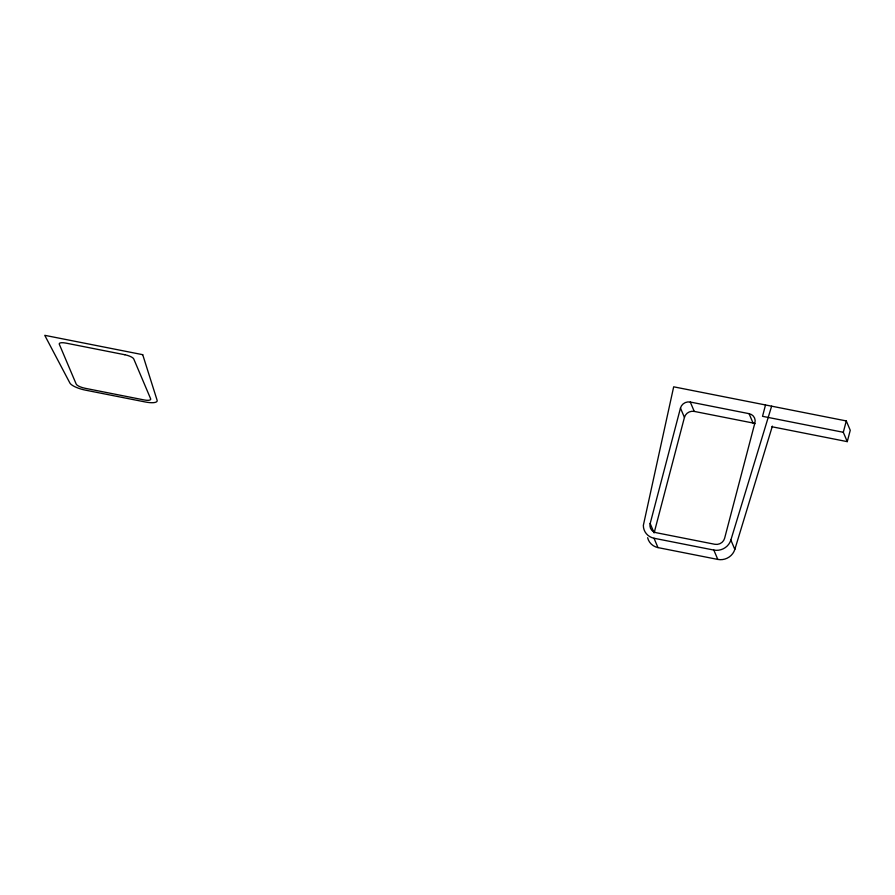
<?xml version="1.0" encoding="UTF-8"?>
<svg xmlns="http://www.w3.org/2000/svg" width="895" height="895" viewBox="0 0 895 895"><rect width="100%" height="100%" fill="white"/><g stroke="black" fill="none" stroke-linecap="round" stroke-linejoin="round"><path stroke-width="1.34" d="M650.173 523.553L680.468 408.075A8.156 7.652 -23 0 1 690.291 402.045L749.07 413.669A8.156 7.652 -23 0 1 754.921 422.787L724.626 538.264A8.156 7.652 -23 0 1 714.803 544.283L656.024 532.67A8.156 7.652 -23 0 1 650.173 523.553L654.133 532.905L684.429 417.428L680.468 408.075M765.516 404.965L762.529 416.32L843.303 432.285L847.274 441.638L771.971 426.758M843.303 432.285L846.29 420.93L673.678 386.819L643.348 525.376A14.521 13.615 -23 0 0 654.01 538.253L657.982 547.606L717.79 559.42A14.286 13.38 -23 0 0 734.84 549.385L772.374 426.132M847.274 441.638L850.25 430.282L846.29 420.93M734.84 549.385L730.868 540.032L771.635 406.173M684.429 417.428A8.156 7.652 -23 0 1 694.251 411.409L753.031 423.022A8.156 7.652 -23 0 1 754.988 423.682M654.01 538.253L713.83 550.067A14.286 13.38 -23 0 0 730.868 540.032M749.07 413.669L753.031 423.022M690.291 402.045L694.251 411.409M713.83 550.067L717.79 559.42M657.982 547.606A14.521 13.615 -23 0 1 647.633 537.705M142.708 354.677L44.75 335.323L69.899 383.038A14.286 4.027 14.7 0 0 85.472 390.153L145.292 401.978A14.286 4.027 14.7 0 0 157.117 400.278L142.708 354.677M124.785 354.733L66.006 343.121A8.156 2.305 14.7 0 0 59.283 344.195L76.209 384.123A8.156 2.305 14.7 0 0 85.159 388.296L143.938 399.908A8.156 2.305 14.7 0 0 150.662 398.834L133.735 358.906A8.156 2.305 14.7 0 0 124.785 354.733"/></g></svg>
